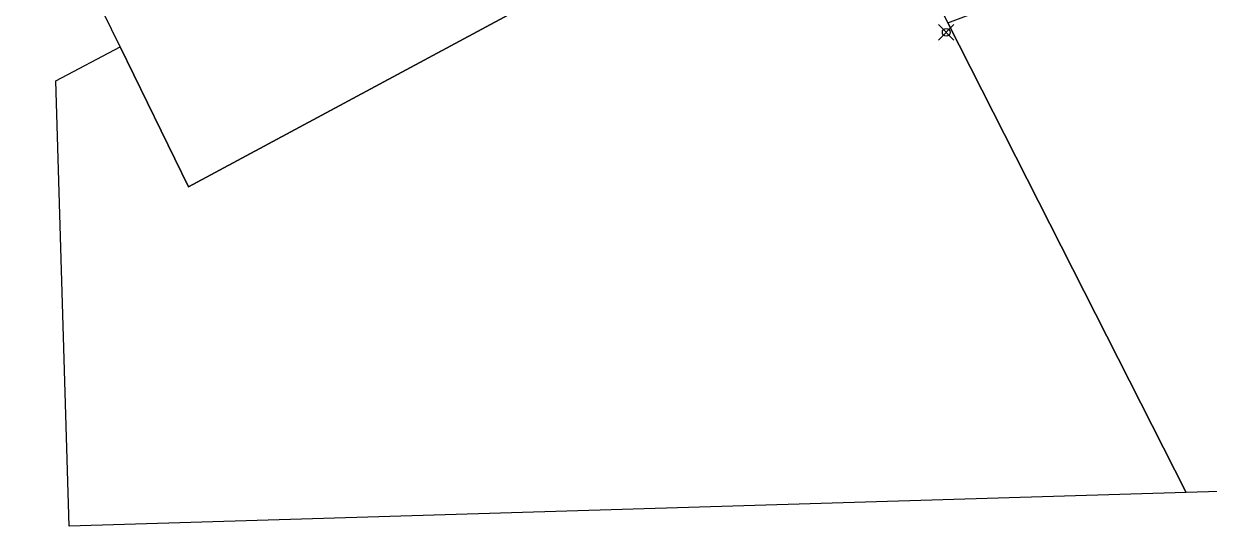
# Model space of a CAD drawing. Extents: x 83 to 1412852, y -76 to 4931699.
# Drawn here: x 1412590.1 to 1412666.5, y 4931498.9 to 4931531.3 of the extents above; entities that cross this region are included whole.
import ezdxf

# ---------------------------------------------------------------- set-up
doc = ezdxf.new("R2010")
doc.units = 0
doc.header["$MEASUREMENT"] = 0
doc.header["$PDMODE"] = 35
doc.header["$PDSIZE"] = 0.5
doc.layers.add('Ground topo-Rev01', color=1, linetype='CONTINUOUS')
doc.layers.add('nz-property-titles(LINZ DOWNLOAD)', color=1, linetype='CONTINUOUS')

msp = doc.modelspace()

# ---------------------------------------------------------------- linework, layer by layer
at = {"layer": 'Ground topo-Rev01'}
msp.add_point((1412649.57, 4931530.7, 78.87), dxfattribs=at)
msp.add_point((1412649.57, 4931530.7, 78.87), dxfattribs=at)
at = {"layer": 'nz-property-titles(LINZ DOWNLOAD)', "color": 2, "linetype": 'Continuous', "true_color": 0xf1eb1f, "flags": 128}
for points in [[(1412665.04252, 4931501.03864), (1412649.6779, 4931531.31255), (1412777.35972, 4931579.10214), (1412789.24512, 4931608.39976), (1412803.80726, 4931644.34984), (1412822.40989, 4931636.81438), (1412795.97167, 4931571.55407), (1412819.2822, 4931562.11056), (1412842.59395, 4931552.66701), (1412850.43949, 4931549.48815), (1412851.72834, 4931506.65942), (1412665.04252, 4931501.03864)], [(1412590.08059, 4931596.30505), (1412611.42233, 4931607.08277), (1412621.57569, 4931587.76554), (1412638.89512, 4931552.66249), (1412643.41092, 4931543.7005), (1412600.70485, 4931520.75196), (1412596.29639, 4931529.76719), (1412591.80939, 4931538.93544), (1412590.08059, 4931596.30505)], [(1412592.15178, 4931527.5735), (1412596.29639, 4931529.76719), (1412600.70485, 4931520.75196), (1412643.41092, 4931543.7005), (1412649.6779, 4931531.31255), (1412665.04252, 4931501.03864), (1412593.0168, 4931498.86857), (1412592.15178, 4931527.5735)]]:
    msp.add_lwpolyline(points, close=True, dxfattribs=at)

doc.saveas('drawing.dxf')
